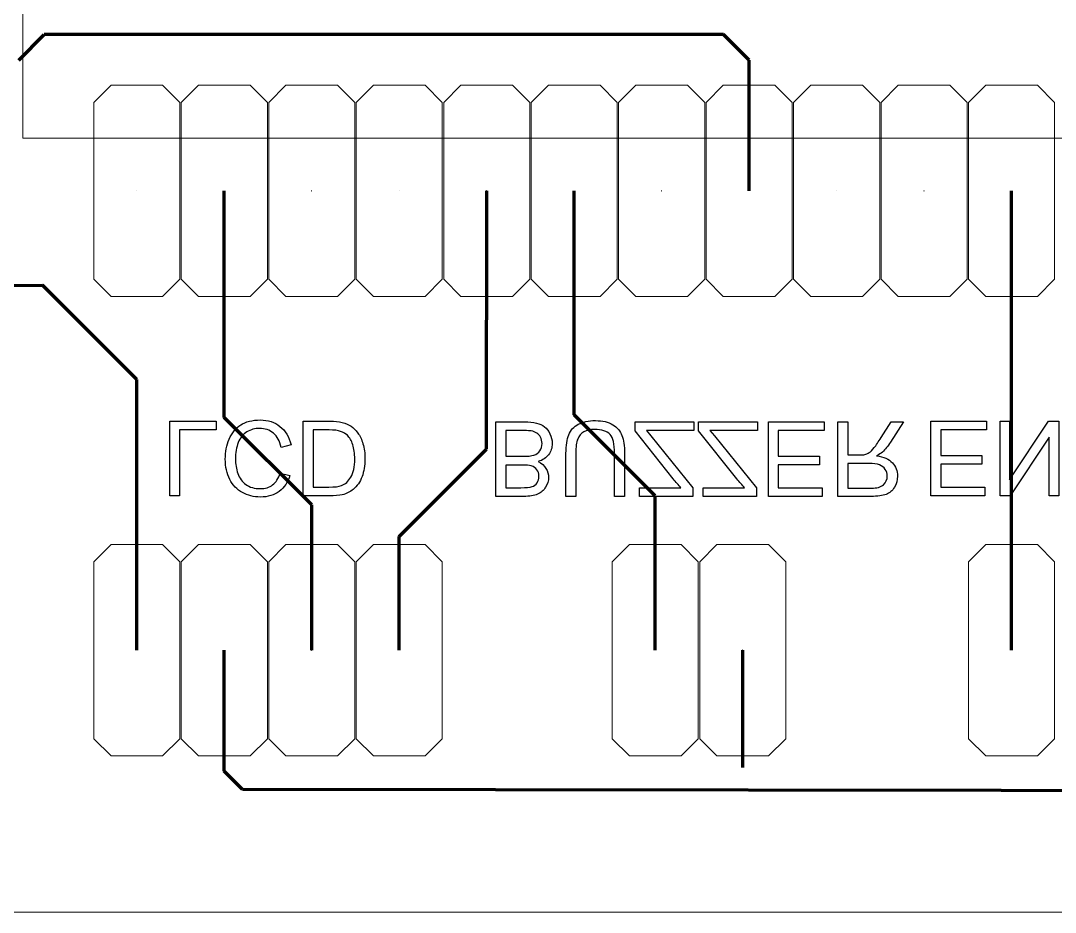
# Model space of a CAD drawing. Header units: millimetres. Extents: x -145 to 148, y -255 to 152.
# Drawn here: x -55.66 to -25.62, y -23.17 to 2.72 of the extents above; entities that cross this region are included whole.
import ezdxf

# ---------------------------------------------------------------- set-up
doc = ezdxf.new("R2010")
doc.units = ezdxf.units.MM
doc.header["$MEASUREMENT"] = 0
doc.layers.add('Layer 1', color=7, linetype='Continuous')

msp = doc.modelspace()

# ---------------------------------------------------------------- linework, layer by layer
at = {"layer": 'Layer 1', "lineweight": 18}
msp.add_open_spline([(-131.1429, 30.932), (-131.1429, 30.932), (-132.2977, 31.5987), (-132.2977, 31.5987), (-132.6922, 31.4576), (-133.1174, 31.3808), (-133.5604, 31.3808), (-135.6315, 31.3808), (-137.3104, 33.0597), (-137.3104, 35.1308), (-137.3104, 36.759), (-136.2727, 38.1447), (-134.8228, 38.663), (-134.8228, 38.663), (-134.8228, 39.655), (-134.8228, 39.655), (-134.8228, 39.655), (-136.5692, 41.4014), (-136.5692, 41.4014), (-136.5692, 41.4014), (-136.5692, 51.5222), (-136.5692, 51.5222), (-136.5692, 51.5222), (-134.8328, 53.2586), (-134.8328, 53.2586), (-134.8328, 53.2586), (-17.2469, 53.2586), (-17.2469, 53.2586), (-16.7608, 54.766), (-15.3464, 55.8566), (-13.6772, 55.8566), (-11.6061, 55.8566), (-9.9272, 54.1777), (-9.9272, 52.1066), (-9.9272, 50.5733), (-10.8475, 49.2549), (-12.1657, 48.6737), (-12.1657, 48.6737), (-12.1657, 14.8454), (-12.1657, 14.8454), (-10.8414, 14.2668), (-9.9157, 12.9452), (-9.9157, 11.4075), (-9.9157, 9.8698), (-10.8414, 8.5482), (-12.1657, 7.9696), (-12.1657, 7.9696), (-12.1657, -17.8218), (-12.1657, -17.8218), (-12.1657, -17.8218), (-17.5109, -23.167), (-17.5109, -23.167), (-17.5109, -23.167), (-122.3893, -23.167), (-122.3893, -23.167), (-122.3893, -23.167), (-125.3893, -20.167), (-125.3893, -20.167), (-125.3893, -20.167), (-125.3893, -3.1475), (-125.3893, -3.1475), (-125.3893, -3.1475), (-123.6393, -1.3975), (-123.6393, -1.3975), (-123.6393, -1.3975), (-111.5355, -1.3975), (-111.5355, -1.3975), (-111.5355, -1.3975), (-110.0085, 0.1296), (-110.0085, 0.1296), (-110.0085, 0.1296), (-109.8913, 13.476), (-109.8913, 13.476), (-109.8913, 13.476), (-111.8824, 15.4671), (-111.8824, 15.4671), (-111.8824, 15.4671), (-129.6829, 15.4671), (-129.6829, 15.4671), (-129.6829, 15.4671), (-131.1829, 16.9671), (-131.1829, 16.9671), (-131.1829, 16.9671), (-131.1829, 30.9551), (-131.1829, 30.9551)], degree=3, knots=[0, 0, 0, 0, 0.0357143, 0.0357143, 0.0357143, 0.0714286, 0.0714286, 0.0714286, 0.1071429, 0.1071429, 0.1071429, 0.1428571, 0.1428571, 0.1428571, 0.1785714, 0.1785714, 0.1785714, 0.2142857, 0.2142857, 0.2142857, 0.25, 0.25, 0.25, 0.2857143, 0.2857143, 0.2857143, 0.3214286, 0.3214286, 0.3214286, 0.3571429, 0.3571429, 0.3571429, 0.3928571, 0.3928571, 0.3928571, 0.4285714, 0.4285714, 0.4285714, 0.4642857, 0.4642857, 0.4642857, 0.5, 0.5, 0.5, 0.5357143, 0.5357143, 0.5357143, 0.5714286, 0.5714286, 0.5714286, 0.6071429, 0.6071429, 0.6071429, 0.6428571, 0.6428571, 0.6428571, 0.6785714, 0.6785714, 0.6785714, 0.7142857, 0.7142857, 0.7142857, 0.75, 0.75, 0.75, 0.7857143, 0.7857143, 0.7857143, 0.8214286, 0.8214286, 0.8214286, 0.8571429, 0.8571429, 0.8571429, 0.8928571, 0.8928571, 0.8928571, 0.9285714, 0.9285714, 0.9285714, 0.9642857, 0.9642857, 0.9642857, 1, 1, 1, 1], dxfattribs=at)
at = {"layer": 'Layer 1', "color": 4, "lineweight": 9}
msp.add_open_spline([(-55.5988, 22.4722), (-55.5988, 22.4722), (-55.5988, -0.6885), (-55.5988, -0.6885), (-55.5988, -0.6885), (-13.4129, -0.6885), (-13.4129, -0.6885), (-13.4129, -0.6885), (-13.4129, 22.4722), (-13.4129, 22.4722), (-13.4129, 22.4722), (-55.5988, 22.4722), (-55.5988, 22.4722)], degree=3, knots=[0, 0, 0, 0, 0.25, 0.25, 0.25, 0.5, 0.5, 0.5, 0.75, 0.75, 0.75, 1, 1, 1, 1], dxfattribs=at)
at = {"layer": 'Layer 1', "color": 6, "lineweight": 120}
for points in [[(-55.7158, 1.5791), (-55.7158, 1.5791), (-54.9719, 2.3231), (-54.9719, 2.3231)], [(-35.248, 2.3227), (-35.248, 2.3227), (-54.9719, 2.3231), (-54.9719, 2.3231)], [(-34.5041, 1.5786), (-34.5041, 1.5786), (-35.248, 2.3227), (-35.248, 2.3227)], [(-34.505, -2.2177), (-34.505, -2.2177), (-34.5045, 1.579), (-34.5045, 1.579)], [(-49.7476, -8.7979), (-49.7476, -8.7979), (-49.7468, -2.2177), (-49.7468, -2.2177)], [(-42.1275, -9.7171), (-42.1275, -9.7171), (-42.125, -2.2177), (-42.125, -2.2177)], [(-39.5844, -8.7246), (-39.5844, -8.7246), (-39.5868, -2.2177), (-39.5868, -2.2177)], [(-26.8868, -15.5576), (-26.8868, -15.5576), (-26.885, -2.2177), (-26.885, -2.2177)], [(-69.6053, -4.9615), (-69.6053, -4.9615), (-55.0244, -4.9571), (-55.0244, -4.9571)], [(-52.286, -7.6952), (-52.286, -7.6952), (-55.0244, -4.9571), (-55.0244, -4.9571)], [(-52.2868, -15.5576), (-52.2868, -15.5576), (-52.286, -7.6952), (-52.286, -7.6952)], [(-47.2056, -11.3386), (-47.2056, -11.3386), (-49.7476, -8.7979), (-49.7476, -8.7979)], [(-37.2318, -11.074), (-37.2318, -11.074), (-39.5844, -8.7246), (-39.5844, -8.7246)], [(-44.6655, -12.2535), (-44.6655, -12.2535), (-42.1275, -9.7171), (-42.1275, -9.7171)], [(-37.2331, -15.5576), (-37.2331, -15.5576), (-37.2318, -11.074), (-37.2318, -11.074)], [(-47.205, -15.5576), (-47.205, -15.5576), (-47.2056, -11.3386), (-47.2056, -11.3386)], [(-44.6668, -15.5576), (-44.6668, -15.5576), (-44.6655, -12.2535), (-44.6655, -12.2535)], [(-49.7465, -19.0714), (-49.7465, -19.0714), (-49.7468, -15.5576), (-49.7468, -15.5576)], [(-34.6918, -18.9596), (-34.6918, -18.9596), (-34.6931, -15.5576), (-34.6931, -15.5576)], [(-49.2136, -19.6043), (-49.2136, -19.6043), (-49.7465, -19.0714), (-49.7465, -19.0714)], [(-19.8366, -19.635), (-19.8366, -19.635), (-49.2136, -19.6043), (-49.2136, -19.6043)]]:
    msp.add_open_spline(points, degree=3, dxfattribs=at)
at = {"layer": 'Layer 1', "lineweight": 9}
for points in [[(-53.535, -4.7859), (-53.535, -4.7859), (-53.535, 0.3505), (-53.535, 0.3505), (-53.535, 0.3505), (-53.035, 0.8505), (-53.035, 0.8505), (-53.035, 0.8505), (-51.535, 0.8505), (-51.535, 0.8505), (-51.535, 0.8505), (-51.035, 0.3505), (-51.035, 0.3505), (-51.035, 0.3505), (-51.035, -4.7859), (-51.035, -4.7859), (-51.035, -4.7859), (-51.535, -5.2859), (-51.535, -5.2859), (-51.535, -5.2859), (-53.035, -5.2859), (-53.035, -5.2859), (-53.035, -5.2859), (-53.535, -4.7859), (-53.535, -4.7859)], [(-50.995, -4.7859), (-50.995, -4.7859), (-50.995, 0.3505), (-50.995, 0.3505), (-50.995, 0.3505), (-50.495, 0.8505), (-50.495, 0.8505), (-50.495, 0.8505), (-48.995, 0.8505), (-48.995, 0.8505), (-48.995, 0.8505), (-48.495, 0.3505), (-48.495, 0.3505), (-48.495, 0.3505), (-48.495, -4.7859), (-48.495, -4.7859), (-48.495, -4.7859), (-48.995, -5.2859), (-48.995, -5.2859), (-48.995, -5.2859), (-50.495, -5.2859), (-50.495, -5.2859), (-50.495, -5.2859), (-50.995, -4.7859), (-50.995, -4.7859)], [(-48.455, -4.7859), (-48.455, -4.7859), (-48.455, 0.3505), (-48.455, 0.3505), (-48.455, 0.3505), (-47.955, 0.8505), (-47.955, 0.8505), (-47.955, 0.8505), (-46.455, 0.8505), (-46.455, 0.8505), (-46.455, 0.8505), (-45.955, 0.3505), (-45.955, 0.3505), (-45.955, 0.3505), (-45.955, -4.7859), (-45.955, -4.7859), (-45.955, -4.7859), (-46.455, -5.2859), (-46.455, -5.2859), (-46.455, -5.2859), (-47.955, -5.2859), (-47.955, -5.2859), (-47.955, -5.2859), (-48.455, -4.7859), (-48.455, -4.7859)], [(-45.915, -4.7859), (-45.915, -4.7859), (-45.915, 0.3505), (-45.915, 0.3505), (-45.915, 0.3505), (-45.415, 0.8505), (-45.415, 0.8505), (-45.415, 0.8505), (-43.915, 0.8505), (-43.915, 0.8505), (-43.915, 0.8505), (-43.415, 0.3505), (-43.415, 0.3505), (-43.415, 0.3505), (-43.415, -4.7859), (-43.415, -4.7859), (-43.415, -4.7859), (-43.915, -5.2859), (-43.915, -5.2859), (-43.915, -5.2859), (-45.415, -5.2859), (-45.415, -5.2859), (-45.415, -5.2859), (-45.915, -4.7859), (-45.915, -4.7859)], [(-43.375, -4.7859), (-43.375, -4.7859), (-43.375, 0.3505), (-43.375, 0.3505), (-43.375, 0.3505), (-42.875, 0.8505), (-42.875, 0.8505), (-42.875, 0.8505), (-41.375, 0.8505), (-41.375, 0.8505), (-41.375, 0.8505), (-40.875, 0.3505), (-40.875, 0.3505), (-40.875, 0.3505), (-40.875, -4.7859), (-40.875, -4.7859), (-40.875, -4.7859), (-41.375, -5.2859), (-41.375, -5.2859), (-41.375, -5.2859), (-42.875, -5.2859), (-42.875, -5.2859), (-42.875, -5.2859), (-43.375, -4.7859), (-43.375, -4.7859)], [(-40.835, -4.7859), (-40.835, -4.7859), (-40.835, 0.3505), (-40.835, 0.3505), (-40.835, 0.3505), (-40.335, 0.8505), (-40.335, 0.8505), (-40.335, 0.8505), (-38.835, 0.8505), (-38.835, 0.8505), (-38.835, 0.8505), (-38.335, 0.3505), (-38.335, 0.3505), (-38.335, 0.3505), (-38.335, -4.7859), (-38.335, -4.7859), (-38.335, -4.7859), (-38.835, -5.2859), (-38.835, -5.2859), (-38.835, -5.2859), (-40.335, -5.2859), (-40.335, -5.2859), (-40.335, -5.2859), (-40.835, -4.7859), (-40.835, -4.7859)], [(-38.295, -4.7859), (-38.295, -4.7859), (-38.295, 0.3505), (-38.295, 0.3505), (-38.295, 0.3505), (-37.795, 0.8505), (-37.795, 0.8505), (-37.795, 0.8505), (-36.295, 0.8505), (-36.295, 0.8505), (-36.295, 0.8505), (-35.795, 0.3505), (-35.795, 0.3505), (-35.795, 0.3505), (-35.795, -4.7859), (-35.795, -4.7859), (-35.795, -4.7859), (-36.295, -5.2859), (-36.295, -5.2859), (-36.295, -5.2859), (-37.795, -5.2859), (-37.795, -5.2859), (-37.795, -5.2859), (-38.295, -4.7859), (-38.295, -4.7859)], [(-35.755, -4.7859), (-35.755, -4.7859), (-35.755, 0.3505), (-35.755, 0.3505), (-35.755, 0.3505), (-35.255, 0.8505), (-35.255, 0.8505), (-35.255, 0.8505), (-33.755, 0.8505), (-33.755, 0.8505), (-33.755, 0.8505), (-33.255, 0.3505), (-33.255, 0.3505), (-33.255, 0.3505), (-33.255, -4.7859), (-33.255, -4.7859), (-33.255, -4.7859), (-33.755, -5.2859), (-33.755, -5.2859), (-33.755, -5.2859), (-35.255, -5.2859), (-35.255, -5.2859), (-35.255, -5.2859), (-35.755, -4.7859), (-35.755, -4.7859)], [(-33.215, -4.7859), (-33.215, -4.7859), (-33.215, 0.3505), (-33.215, 0.3505), (-33.215, 0.3505), (-32.715, 0.8505), (-32.715, 0.8505), (-32.715, 0.8505), (-31.215, 0.8505), (-31.215, 0.8505), (-31.215, 0.8505), (-30.715, 0.3505), (-30.715, 0.3505), (-30.715, 0.3505), (-30.715, -4.7859), (-30.715, -4.7859), (-30.715, -4.7859), (-31.215, -5.2859), (-31.215, -5.2859), (-31.215, -5.2859), (-32.715, -5.2859), (-32.715, -5.2859), (-32.715, -5.2859), (-33.215, -4.7859), (-33.215, -4.7859)], [(-30.675, -4.7859), (-30.675, -4.7859), (-30.675, 0.3505), (-30.675, 0.3505), (-30.675, 0.3505), (-30.175, 0.8505), (-30.175, 0.8505), (-30.175, 0.8505), (-28.675, 0.8505), (-28.675, 0.8505), (-28.675, 0.8505), (-28.175, 0.3505), (-28.175, 0.3505), (-28.175, 0.3505), (-28.175, -4.7859), (-28.175, -4.7859), (-28.175, -4.7859), (-28.675, -5.2859), (-28.675, -5.2859), (-28.675, -5.2859), (-30.175, -5.2859), (-30.175, -5.2859), (-30.175, -5.2859), (-30.675, -4.7859), (-30.675, -4.7859)], [(-28.135, -4.7859), (-28.135, -4.7859), (-28.135, 0.3505), (-28.135, 0.3505), (-28.135, 0.3505), (-27.635, 0.8505), (-27.635, 0.8505), (-27.635, 0.8505), (-26.135, 0.8505), (-26.135, 0.8505), (-26.135, 0.8505), (-25.635, 0.3505), (-25.635, 0.3505), (-25.635, 0.3505), (-25.635, -4.7859), (-25.635, -4.7859), (-25.635, -4.7859), (-26.135, -5.2859), (-26.135, -5.2859), (-26.135, -5.2859), (-27.635, -5.2859), (-27.635, -5.2859), (-27.635, -5.2859), (-28.135, -4.7859), (-28.135, -4.7859)], [(-53.535, -18.1258), (-53.535, -18.1258), (-53.535, -12.9894), (-53.535, -12.9894), (-53.535, -12.9894), (-53.035, -12.4894), (-53.035, -12.4894), (-53.035, -12.4894), (-51.535, -12.4894), (-51.535, -12.4894), (-51.535, -12.4894), (-51.035, -12.9894), (-51.035, -12.9894), (-51.035, -12.9894), (-51.035, -18.1258), (-51.035, -18.1258), (-51.035, -18.1258), (-51.535, -18.6258), (-51.535, -18.6258), (-51.535, -18.6258), (-53.035, -18.6258), (-53.035, -18.6258), (-53.035, -18.6258), (-53.535, -18.1258), (-53.535, -18.1258)], [(-50.995, -18.1258), (-50.995, -18.1258), (-50.995, -12.9894), (-50.995, -12.9894), (-50.995, -12.9894), (-50.495, -12.4894), (-50.495, -12.4894), (-50.495, -12.4894), (-48.995, -12.4894), (-48.995, -12.4894), (-48.995, -12.4894), (-48.495, -12.9894), (-48.495, -12.9894), (-48.495, -12.9894), (-48.495, -18.1258), (-48.495, -18.1258), (-48.495, -18.1258), (-48.995, -18.6258), (-48.995, -18.6258), (-48.995, -18.6258), (-50.495, -18.6258), (-50.495, -18.6258), (-50.495, -18.6258), (-50.995, -18.1258), (-50.995, -18.1258)], [(-48.455, -18.1258), (-48.455, -18.1258), (-48.455, -12.9894), (-48.455, -12.9894), (-48.455, -12.9894), (-47.955, -12.4894), (-47.955, -12.4894), (-47.955, -12.4894), (-46.455, -12.4894), (-46.455, -12.4894), (-46.455, -12.4894), (-45.955, -12.9894), (-45.955, -12.9894), (-45.955, -12.9894), (-45.955, -18.1258), (-45.955, -18.1258), (-45.955, -18.1258), (-46.455, -18.6258), (-46.455, -18.6258), (-46.455, -18.6258), (-47.955, -18.6258), (-47.955, -18.6258), (-47.955, -18.6258), (-48.455, -18.1258), (-48.455, -18.1258)], [(-45.915, -18.1258), (-45.915, -18.1258), (-45.915, -12.9894), (-45.915, -12.9894), (-45.915, -12.9894), (-45.415, -12.4894), (-45.415, -12.4894), (-45.415, -12.4894), (-43.915, -12.4894), (-43.915, -12.4894), (-43.915, -12.4894), (-43.415, -12.9894), (-43.415, -12.9894), (-43.415, -12.9894), (-43.415, -18.1258), (-43.415, -18.1258), (-43.415, -18.1258), (-43.915, -18.6258), (-43.915, -18.6258), (-43.915, -18.6258), (-45.415, -18.6258), (-45.415, -18.6258), (-45.415, -18.6258), (-45.915, -18.1258), (-45.915, -18.1258)], [(-38.4813, -18.1258), (-38.4813, -18.1258), (-38.4813, -12.9894), (-38.4813, -12.9894), (-38.4813, -12.9894), (-37.9813, -12.4894), (-37.9813, -12.4894), (-37.9813, -12.4894), (-36.4813, -12.4894), (-36.4813, -12.4894), (-36.4813, -12.4894), (-35.9813, -12.9894), (-35.9813, -12.9894), (-35.9813, -12.9894), (-35.9813, -18.1258), (-35.9813, -18.1258), (-35.9813, -18.1258), (-36.4813, -18.6258), (-36.4813, -18.6258), (-36.4813, -18.6258), (-37.9813, -18.6258), (-37.9813, -18.6258), (-37.9813, -18.6258), (-38.4813, -18.1258), (-38.4813, -18.1258)], [(-35.9413, -18.1258), (-35.9413, -18.1258), (-35.9413, -12.9894), (-35.9413, -12.9894), (-35.9413, -12.9894), (-35.4413, -12.4894), (-35.4413, -12.4894), (-35.4413, -12.4894), (-33.9413, -12.4894), (-33.9413, -12.4894), (-33.9413, -12.4894), (-33.4413, -12.9894), (-33.4413, -12.9894), (-33.4413, -12.9894), (-33.4413, -18.1258), (-33.4413, -18.1258), (-33.4413, -18.1258), (-33.9413, -18.6258), (-33.9413, -18.6258), (-33.9413, -18.6258), (-35.4413, -18.6258), (-35.4413, -18.6258), (-35.4413, -18.6258), (-35.9413, -18.1258), (-35.9413, -18.1258)], [(-28.135, -18.1258), (-28.135, -18.1258), (-28.135, -12.9894), (-28.135, -12.9894), (-28.135, -12.9894), (-27.635, -12.4894), (-27.635, -12.4894), (-27.635, -12.4894), (-26.135, -12.4894), (-26.135, -12.4894), (-26.135, -12.4894), (-25.635, -12.9894), (-25.635, -12.9894), (-25.635, -12.9894), (-25.635, -18.1258), (-25.635, -18.1258), (-25.635, -18.1258), (-26.135, -18.6258), (-26.135, -18.6258), (-26.135, -18.6258), (-27.635, -18.6258), (-27.635, -18.6258), (-27.635, -18.6258), (-28.135, -18.1258), (-28.135, -18.1258)]]:
    msp.add_open_spline(points, degree=3, knots=[0, 0, 0, 0, 0.125, 0.125, 0.125, 0.25, 0.25, 0.25, 0.375, 0.375, 0.375, 0.5, 0.5, 0.5, 0.625, 0.625, 0.625, 0.75, 0.75, 0.75, 0.875, 0.875, 0.875, 1, 1, 1, 1], dxfattribs=at)
at = {"layer": 'Layer 1', "color": 5}
for points in [[(-52.285, -2.2194), (-52.285, -2.2194), (-52.2885, -2.2194), (-52.2885, -2.2194), (-52.2885, -2.2194), (-52.2885, -2.2159), (-52.2885, -2.2159), (-52.2885, -2.2159), (-52.285, -2.2159), (-52.285, -2.2159), (-52.285, -2.2159), (-52.285, -2.2194), (-52.285, -2.2194)], [(-49.745, -2.2194), (-49.745, -2.2194), (-49.7485, -2.2194), (-49.7485, -2.2194), (-49.7485, -2.2194), (-49.7485, -2.2159), (-49.7485, -2.2159), (-49.7485, -2.2159), (-49.745, -2.2159), (-49.745, -2.2159), (-49.745, -2.2159), (-49.745, -2.2194), (-49.745, -2.2194)], [(-47.205, -2.2194), (-47.205, -2.2194), (-47.2085, -2.2194), (-47.2085, -2.2194), (-47.2085, -2.2194), (-47.2085, -2.2159), (-47.2085, -2.2159), (-47.2085, -2.2159), (-47.205, -2.2159), (-47.205, -2.2159), (-47.205, -2.2159), (-47.205, -2.2194), (-47.205, -2.2194)], [(-44.665, -2.2194), (-44.665, -2.2194), (-44.6685, -2.2194), (-44.6685, -2.2194), (-44.6685, -2.2194), (-44.6685, -2.2159), (-44.6685, -2.2159), (-44.6685, -2.2159), (-44.665, -2.2159), (-44.665, -2.2159), (-44.665, -2.2159), (-44.665, -2.2194), (-44.665, -2.2194)], [(-42.125, -2.2194), (-42.125, -2.2194), (-42.1285, -2.2194), (-42.1285, -2.2194), (-42.1285, -2.2194), (-42.1285, -2.2159), (-42.1285, -2.2159), (-42.1285, -2.2159), (-42.125, -2.2159), (-42.125, -2.2159), (-42.125, -2.2159), (-42.125, -2.2194), (-42.125, -2.2194)], [(-39.585, -2.2194), (-39.585, -2.2194), (-39.5885, -2.2194), (-39.5885, -2.2194), (-39.5885, -2.2194), (-39.5885, -2.2159), (-39.5885, -2.2159), (-39.5885, -2.2159), (-39.585, -2.2159), (-39.585, -2.2159), (-39.585, -2.2159), (-39.585, -2.2194), (-39.585, -2.2194)], [(-37.045, -2.2194), (-37.045, -2.2194), (-37.0485, -2.2194), (-37.0485, -2.2194), (-37.0485, -2.2194), (-37.0485, -2.2159), (-37.0485, -2.2159), (-37.0485, -2.2159), (-37.045, -2.2159), (-37.045, -2.2159), (-37.045, -2.2159), (-37.045, -2.2194), (-37.045, -2.2194)], [(-34.505, -2.2194), (-34.505, -2.2194), (-34.5085, -2.2194), (-34.5085, -2.2194), (-34.5085, -2.2194), (-34.5085, -2.2159), (-34.5085, -2.2159), (-34.5085, -2.2159), (-34.505, -2.2159), (-34.505, -2.2159), (-34.505, -2.2159), (-34.505, -2.2194), (-34.505, -2.2194)], [(-31.965, -2.2194), (-31.965, -2.2194), (-31.9685, -2.2194), (-31.9685, -2.2194), (-31.9685, -2.2194), (-31.9685, -2.2159), (-31.9685, -2.2159), (-31.9685, -2.2159), (-31.965, -2.2159), (-31.965, -2.2159), (-31.965, -2.2159), (-31.965, -2.2194), (-31.965, -2.2194)], [(-29.425, -2.2194), (-29.425, -2.2194), (-29.4285, -2.2194), (-29.4285, -2.2194), (-29.4285, -2.2194), (-29.4285, -2.2159), (-29.4285, -2.2159), (-29.4285, -2.2159), (-29.425, -2.2159), (-29.425, -2.2159), (-29.425, -2.2159), (-29.425, -2.2194), (-29.425, -2.2194)], [(-26.885, -2.2194), (-26.885, -2.2194), (-26.8885, -2.2194), (-26.8885, -2.2194), (-26.8885, -2.2194), (-26.8885, -2.2159), (-26.8885, -2.2159), (-26.8885, -2.2159), (-26.885, -2.2159), (-26.885, -2.2159), (-26.885, -2.2159), (-26.885, -2.2194), (-26.885, -2.2194)], [(-52.285, -15.5593), (-52.285, -15.5593), (-52.2885, -15.5593), (-52.2885, -15.5593), (-52.2885, -15.5593), (-52.2885, -15.5558), (-52.2885, -15.5558), (-52.2885, -15.5558), (-52.285, -15.5558), (-52.285, -15.5558), (-52.285, -15.5558), (-52.285, -15.5593), (-52.285, -15.5593)], [(-49.745, -15.5593), (-49.745, -15.5593), (-49.7485, -15.5593), (-49.7485, -15.5593), (-49.7485, -15.5593), (-49.7485, -15.5558), (-49.7485, -15.5558), (-49.7485, -15.5558), (-49.745, -15.5558), (-49.745, -15.5558), (-49.745, -15.5558), (-49.745, -15.5593), (-49.745, -15.5593)], [(-47.205, -15.5593), (-47.205, -15.5593), (-47.2085, -15.5593), (-47.2085, -15.5593), (-47.2085, -15.5593), (-47.2085, -15.5558), (-47.2085, -15.5558), (-47.2085, -15.5558), (-47.205, -15.5558), (-47.205, -15.5558), (-47.205, -15.5558), (-47.205, -15.5593), (-47.205, -15.5593)], [(-44.665, -15.5593), (-44.665, -15.5593), (-44.6685, -15.5593), (-44.6685, -15.5593), (-44.6685, -15.5593), (-44.6685, -15.5558), (-44.6685, -15.5558), (-44.6685, -15.5558), (-44.665, -15.5558), (-44.665, -15.5558), (-44.665, -15.5558), (-44.665, -15.5593), (-44.665, -15.5593)], [(-37.2313, -15.5593), (-37.2313, -15.5593), (-37.2348, -15.5593), (-37.2348, -15.5593), (-37.2348, -15.5593), (-37.2348, -15.5558), (-37.2348, -15.5558), (-37.2348, -15.5558), (-37.2313, -15.5558), (-37.2313, -15.5558), (-37.2313, -15.5558), (-37.2313, -15.5593), (-37.2313, -15.5593)], [(-34.6913, -15.5593), (-34.6913, -15.5593), (-34.6948, -15.5593), (-34.6948, -15.5593), (-34.6948, -15.5593), (-34.6948, -15.5558), (-34.6948, -15.5558), (-34.6948, -15.5558), (-34.6913, -15.5558), (-34.6913, -15.5558), (-34.6913, -15.5558), (-34.6913, -15.5593), (-34.6913, -15.5593)], [(-26.885, -15.5593), (-26.885, -15.5593), (-26.8885, -15.5593), (-26.8885, -15.5593), (-26.8885, -15.5593), (-26.8885, -15.5558), (-26.8885, -15.5558), (-26.8885, -15.5558), (-26.885, -15.5558), (-26.885, -15.5558), (-26.885, -15.5558), (-26.885, -15.5593), (-26.885, -15.5593)]]:
    msp.add_open_spline(points, degree=3, knots=[0, 0, 0, 0, 0.25, 0.25, 0.25, 0.5, 0.5, 0.5, 0.75, 0.75, 0.75, 1, 1, 1, 1], dxfattribs=at)
at = {"layer": 'Layer 1', "color": 5, "lineweight": 9}
for points in [[(-52.285, -2.2194), (-52.285, -2.2194), (-52.2885, -2.2194), (-52.2885, -2.2194), (-52.2885, -2.2194), (-52.2885, -2.2159), (-52.2885, -2.2159), (-52.2885, -2.2159), (-52.285, -2.2159), (-52.285, -2.2159), (-52.285, -2.2159), (-52.285, -2.2194), (-52.285, -2.2194)], [(-49.745, -2.2194), (-49.745, -2.2194), (-49.7485, -2.2194), (-49.7485, -2.2194), (-49.7485, -2.2194), (-49.7485, -2.2159), (-49.7485, -2.2159), (-49.7485, -2.2159), (-49.745, -2.2159), (-49.745, -2.2159), (-49.745, -2.2159), (-49.745, -2.2194), (-49.745, -2.2194)], [(-47.205, -2.2194), (-47.205, -2.2194), (-47.2085, -2.2194), (-47.2085, -2.2194), (-47.2085, -2.2194), (-47.2085, -2.2159), (-47.2085, -2.2159), (-47.2085, -2.2159), (-47.205, -2.2159), (-47.205, -2.2159), (-47.205, -2.2159), (-47.205, -2.2194), (-47.205, -2.2194)], [(-44.665, -2.2194), (-44.665, -2.2194), (-44.6685, -2.2194), (-44.6685, -2.2194), (-44.6685, -2.2194), (-44.6685, -2.2159), (-44.6685, -2.2159), (-44.6685, -2.2159), (-44.665, -2.2159), (-44.665, -2.2159), (-44.665, -2.2159), (-44.665, -2.2194), (-44.665, -2.2194)], [(-42.125, -2.2194), (-42.125, -2.2194), (-42.1285, -2.2194), (-42.1285, -2.2194), (-42.1285, -2.2194), (-42.1285, -2.2159), (-42.1285, -2.2159), (-42.1285, -2.2159), (-42.125, -2.2159), (-42.125, -2.2159), (-42.125, -2.2159), (-42.125, -2.2194), (-42.125, -2.2194)], [(-39.585, -2.2194), (-39.585, -2.2194), (-39.5885, -2.2194), (-39.5885, -2.2194), (-39.5885, -2.2194), (-39.5885, -2.2159), (-39.5885, -2.2159), (-39.5885, -2.2159), (-39.585, -2.2159), (-39.585, -2.2159), (-39.585, -2.2159), (-39.585, -2.2194), (-39.585, -2.2194)], [(-37.045, -2.2194), (-37.045, -2.2194), (-37.0485, -2.2194), (-37.0485, -2.2194), (-37.0485, -2.2194), (-37.0485, -2.2159), (-37.0485, -2.2159), (-37.0485, -2.2159), (-37.045, -2.2159), (-37.045, -2.2159), (-37.045, -2.2159), (-37.045, -2.2194), (-37.045, -2.2194)], [(-34.505, -2.2194), (-34.505, -2.2194), (-34.5085, -2.2194), (-34.5085, -2.2194), (-34.5085, -2.2194), (-34.5085, -2.2159), (-34.5085, -2.2159), (-34.5085, -2.2159), (-34.505, -2.2159), (-34.505, -2.2159), (-34.505, -2.2159), (-34.505, -2.2194), (-34.505, -2.2194)], [(-31.965, -2.2194), (-31.965, -2.2194), (-31.9685, -2.2194), (-31.9685, -2.2194), (-31.9685, -2.2194), (-31.9685, -2.2159), (-31.9685, -2.2159), (-31.9685, -2.2159), (-31.965, -2.2159), (-31.965, -2.2159), (-31.965, -2.2159), (-31.965, -2.2194), (-31.965, -2.2194)], [(-29.425, -2.2194), (-29.425, -2.2194), (-29.4285, -2.2194), (-29.4285, -2.2194), (-29.4285, -2.2194), (-29.4285, -2.2159), (-29.4285, -2.2159), (-29.4285, -2.2159), (-29.425, -2.2159), (-29.425, -2.2159), (-29.425, -2.2159), (-29.425, -2.2194), (-29.425, -2.2194)], [(-26.885, -2.2194), (-26.885, -2.2194), (-26.8885, -2.2194), (-26.8885, -2.2194), (-26.8885, -2.2194), (-26.8885, -2.2159), (-26.8885, -2.2159), (-26.8885, -2.2159), (-26.885, -2.2159), (-26.885, -2.2159), (-26.885, -2.2159), (-26.885, -2.2194), (-26.885, -2.2194)], [(-52.285, -15.5593), (-52.285, -15.5593), (-52.2885, -15.5593), (-52.2885, -15.5593), (-52.2885, -15.5593), (-52.2885, -15.5558), (-52.2885, -15.5558), (-52.2885, -15.5558), (-52.285, -15.5558), (-52.285, -15.5558), (-52.285, -15.5558), (-52.285, -15.5593), (-52.285, -15.5593)], [(-49.745, -15.5593), (-49.745, -15.5593), (-49.7485, -15.5593), (-49.7485, -15.5593), (-49.7485, -15.5593), (-49.7485, -15.5558), (-49.7485, -15.5558), (-49.7485, -15.5558), (-49.745, -15.5558), (-49.745, -15.5558), (-49.745, -15.5558), (-49.745, -15.5593), (-49.745, -15.5593)], [(-47.205, -15.5593), (-47.205, -15.5593), (-47.2085, -15.5593), (-47.2085, -15.5593), (-47.2085, -15.5593), (-47.2085, -15.5558), (-47.2085, -15.5558), (-47.2085, -15.5558), (-47.205, -15.5558), (-47.205, -15.5558), (-47.205, -15.5558), (-47.205, -15.5593), (-47.205, -15.5593)], [(-44.665, -15.5593), (-44.665, -15.5593), (-44.6685, -15.5593), (-44.6685, -15.5593), (-44.6685, -15.5593), (-44.6685, -15.5558), (-44.6685, -15.5558), (-44.6685, -15.5558), (-44.665, -15.5558), (-44.665, -15.5558), (-44.665, -15.5558), (-44.665, -15.5593), (-44.665, -15.5593)], [(-37.2313, -15.5593), (-37.2313, -15.5593), (-37.2348, -15.5593), (-37.2348, -15.5593), (-37.2348, -15.5593), (-37.2348, -15.5558), (-37.2348, -15.5558), (-37.2348, -15.5558), (-37.2313, -15.5558), (-37.2313, -15.5558), (-37.2313, -15.5558), (-37.2313, -15.5593), (-37.2313, -15.5593)], [(-34.6913, -15.5593), (-34.6913, -15.5593), (-34.6948, -15.5593), (-34.6948, -15.5593), (-34.6948, -15.5593), (-34.6948, -15.5558), (-34.6948, -15.5558), (-34.6948, -15.5558), (-34.6913, -15.5558), (-34.6913, -15.5558), (-34.6913, -15.5558), (-34.6913, -15.5593), (-34.6913, -15.5593)], [(-26.885, -15.5593), (-26.885, -15.5593), (-26.8885, -15.5593), (-26.8885, -15.5593), (-26.8885, -15.5593), (-26.8885, -15.5558), (-26.8885, -15.5558), (-26.8885, -15.5558), (-26.885, -15.5558), (-26.885, -15.5558), (-26.885, -15.5558), (-26.885, -15.5593), (-26.885, -15.5593)]]:
    msp.add_open_spline(points, degree=3, knots=[0, 0, 0, 0, 0.25, 0.25, 0.25, 0.5, 0.5, 0.5, 0.75, 0.75, 0.75, 1, 1, 1, 1], dxfattribs=at)
at = {"layer": 'Layer 1', "color": 4}
for points, knots in [([(-51.3293, -8.9067), (-51.3293, -8.9067), (-51.3293, -11.0722), (-51.3293, -11.0722), (-51.3293, -11.0722), (-51.042, -11.0722), (-51.042, -11.0722), (-51.042, -11.0722), (-51.042, -9.1607), (-51.042, -9.1607), (-51.042, -9.1607), (-49.9774, -9.1607), (-49.9774, -9.1607), (-49.9774, -9.1607), (-49.9774, -8.9067), (-49.9774, -8.9067), (-49.9774, -8.9067), (-51.3293, -8.9067), (-51.3293, -8.9067)], [0, 0, 0, 0, 0.1666667, 0.1666667, 0.1666667, 0.3333333, 0.3333333, 0.3333333, 0.5, 0.5, 0.5, 0.6666667, 0.6666667, 0.6666667, 0.8333333, 0.8333333, 0.8333333, 1, 1, 1, 1]), ([(-48.0927, -9.6663), (-48.0927, -9.6663), (-47.8054, -9.5937), (-47.8054, -9.5937), (-47.8653, -9.3583), (-47.9732, -9.1794), (-48.129, -9.0559), (-48.2847, -8.9324), (-48.4753, -8.8704), (-48.7006, -8.8704), (-48.9335, -8.8704), (-49.123, -8.9178), (-49.2692, -9.0131), (-49.4153, -9.1078), (-49.5262, -9.2454), (-49.6024, -9.4254), (-49.6785, -9.6058), (-49.7168, -9.7989), (-49.7168, -10.0056), (-49.7168, -10.2309), (-49.6739, -10.4275), (-49.5877, -10.5953), (-49.5015, -10.7632), (-49.3791, -10.8907), (-49.2203, -10.9779), (-49.0615, -11.0651), (-48.8866, -11.1085), (-48.696, -11.1085), (-48.4793, -11.1085), (-48.2973, -11.0535), (-48.1501, -10.9431), (-48.0024, -10.8327), (-47.8996, -10.678), (-47.8417, -10.4784), (-47.8417, -10.4784), (-48.1229, -10.4118), (-48.1229, -10.4118), (-48.1728, -10.5691), (-48.2459, -10.684), (-48.3412, -10.7556), (-48.4365, -10.8277), (-48.5564, -10.8635), (-48.7011, -10.8635), (-48.8669, -10.8635), (-49.006, -10.8237), (-49.1174, -10.744), (-49.2288, -10.6644), (-49.3075, -10.557), (-49.3523, -10.4229), (-49.3977, -10.2883), (-49.4204, -10.1497), (-49.4204, -10.0071), (-49.4204, -9.8231), (-49.3937, -9.6623), (-49.3402, -9.5252), (-49.2868, -9.3876), (-49.2036, -9.2853), (-49.0907, -9.2172), (-48.9778, -9.1492), (-48.8558, -9.1154), (-48.7243, -9.1154), (-48.564, -9.1154), (-48.4289, -9.1618), (-48.318, -9.254), (-48.2071, -9.3468), (-48.132, -9.4839), (-48.0927, -9.6663)], [0, 0, 0, 0, 0.0454545, 0.0454545, 0.0454545, 0.0909091, 0.0909091, 0.0909091, 0.1363636, 0.1363636, 0.1363636, 0.1818182, 0.1818182, 0.1818182, 0.2272727, 0.2272727, 0.2272727, 0.2727273, 0.2727273, 0.2727273, 0.3181818, 0.3181818, 0.3181818, 0.3636364, 0.3636364, 0.3636364, 0.4090909, 0.4090909, 0.4090909, 0.4545455, 0.4545455, 0.4545455, 0.5, 0.5, 0.5, 0.5454545, 0.5454545, 0.5454545, 0.5909091, 0.5909091, 0.5909091, 0.6363636, 0.6363636, 0.6363636, 0.6818182, 0.6818182, 0.6818182, 0.7272727, 0.7272727, 0.7272727, 0.7727273, 0.7727273, 0.7727273, 0.8181818, 0.8181818, 0.8181818, 0.8636364, 0.8636364, 0.8636364, 0.9090909, 0.9090909, 0.9090909, 0.9545455, 0.9545455, 0.9545455, 1, 1, 1, 1]), ([(-47.451, -8.9067), (-47.451, -8.9067), (-47.451, -11.0722), (-47.451, -11.0722), (-47.451, -11.0722), (-46.705, -11.0722), (-46.705, -11.0722), (-46.5366, -11.0722), (-46.4081, -11.0621), (-46.3194, -11.0414), (-46.1954, -11.0127), (-46.0895, -10.9608), (-46.0018, -10.8862), (-45.8874, -10.7894), (-45.8022, -10.6664), (-45.7458, -10.5162), (-45.6888, -10.366), (-45.6606, -10.1941), (-45.6606, -10.001), (-45.6606, -9.8367), (-45.6797, -9.691), (-45.718, -9.564), (-45.7563, -9.437), (-45.8057, -9.3316), (-45.8657, -9.2485), (-45.9262, -9.1653), (-45.9917, -9.0998), (-46.0633, -9.0524), (-46.1344, -9.0045), (-46.2206, -8.9682), (-46.3214, -8.9435), (-46.4227, -8.9188), (-46.5387, -8.9067), (-46.6697, -8.9067), (-46.6697, -8.9067), (-47.451, -8.9067), (-47.451, -8.9067)], [0, 0, 0, 0, 0.0833333, 0.0833333, 0.0833333, 0.1666667, 0.1666667, 0.1666667, 0.25, 0.25, 0.25, 0.3333333, 0.3333333, 0.3333333, 0.4166667, 0.4166667, 0.4166667, 0.5, 0.5, 0.5, 0.5833333, 0.5833333, 0.5833333, 0.6666667, 0.6666667, 0.6666667, 0.75, 0.75, 0.75, 0.8333333, 0.8333333, 0.8333333, 0.9166667, 0.9166667, 0.9166667, 1, 1, 1, 1]), ([(-41.8595, -8.9248), (-41.8595, -8.9248), (-41.8595, -11.0903), (-41.8595, -11.0903), (-41.8595, -11.0903), (-41.047, -11.0903), (-41.047, -11.0903), (-40.8816, -11.0903), (-40.7491, -11.0686), (-40.6488, -11.0247), (-40.5489, -10.9809), (-40.4708, -10.9133), (-40.4144, -10.8221), (-40.3574, -10.7314), (-40.3292, -10.6361), (-40.3292, -10.5363), (-40.3292, -10.4441), (-40.3544, -10.3569), (-40.4043, -10.2752), (-40.4542, -10.1935), (-40.5298, -10.1275), (-40.6311, -10.0771), (-40.5001, -10.0388), (-40.3992, -9.9733), (-40.3292, -9.8805), (-40.2586, -9.7883), (-40.2233, -9.6789), (-40.2233, -9.5529), (-40.2233, -9.451), (-40.245, -9.3568), (-40.2878, -9.2696), (-40.3307, -9.1824), (-40.3836, -9.1153), (-40.4466, -9.068), (-40.5096, -9.0211), (-40.5888, -8.9853), (-40.6835, -8.9611), (-40.7788, -8.9369), (-40.8952, -8.9248), (-41.0334, -8.9248), (-41.0334, -8.9248), (-41.8595, -8.9248), (-41.8595, -8.9248)], [0, 0, 0, 0, 0.0714286, 0.0714286, 0.0714286, 0.1428571, 0.1428571, 0.1428571, 0.2142857, 0.2142857, 0.2142857, 0.2857143, 0.2857143, 0.2857143, 0.3571429, 0.3571429, 0.3571429, 0.4285714, 0.4285714, 0.4285714, 0.5, 0.5, 0.5, 0.5714286, 0.5714286, 0.5714286, 0.6428571, 0.6428571, 0.6428571, 0.7142857, 0.7142857, 0.7142857, 0.7857143, 0.7857143, 0.7857143, 0.8571429, 0.8571429, 0.8571429, 0.9285714, 0.9285714, 0.9285714, 1, 1, 1, 1]), ([(-38.4117, -11.0903), (-38.4117, -11.0903), (-38.1244, -11.0903), (-38.1244, -11.0903), (-38.1244, -11.0903), (-38.1244, -9.8397), (-38.1244, -9.8397), (-38.1244, -9.6219), (-38.1491, -9.449), (-38.198, -9.321), (-38.2474, -9.1935), (-38.3361, -9.0891), (-38.4641, -9.009), (-38.5926, -8.9288), (-38.7605, -8.8885), (-38.9692, -8.8885), (-39.1713, -8.8885), (-39.3371, -8.9233), (-39.4657, -8.9934), (-39.5947, -9.0634), (-39.6865, -9.1642), (-39.7414, -9.2968), (-39.7963, -9.4294), (-39.8241, -9.6103), (-39.8241, -9.8397), (-39.8241, -9.8397), (-39.8241, -11.0903), (-39.8241, -11.0903), (-39.8241, -11.0903), (-39.5368, -11.0903), (-39.5368, -11.0903), (-39.5368, -11.0903), (-39.5368, -9.8402), (-39.5368, -9.8402), (-39.5368, -9.6522), (-39.5191, -9.513), (-39.4843, -9.4243), (-39.4496, -9.3351), (-39.3901, -9.2661), (-39.3049, -9.2182), (-39.2202, -9.1698), (-39.1164, -9.1456), (-38.9939, -9.1456), (-38.7842, -9.1456), (-38.6345, -9.1935), (-38.5453, -9.2887), (-38.456, -9.3845), (-38.4117, -9.568), (-38.4117, -9.8402), (-38.4117, -9.8402), (-38.4117, -11.0903), (-38.4117, -11.0903)], [0, 0, 0, 0, 0.0588235, 0.0588235, 0.0588235, 0.1176471, 0.1176471, 0.1176471, 0.1764706, 0.1764706, 0.1764706, 0.2352941, 0.2352941, 0.2352941, 0.2941176, 0.2941176, 0.2941176, 0.3529412, 0.3529412, 0.3529412, 0.4117647, 0.4117647, 0.4117647, 0.4705882, 0.4705882, 0.4705882, 0.5294118, 0.5294118, 0.5294118, 0.5882353, 0.5882353, 0.5882353, 0.6470588, 0.6470588, 0.6470588, 0.7058824, 0.7058824, 0.7058824, 0.7647059, 0.7647059, 0.7647059, 0.8235294, 0.8235294, 0.8235294, 0.8823529, 0.8823529, 0.8823529, 0.9411765, 0.9411765, 0.9411765, 1, 1, 1, 1]), ([(-37.8184, -8.9248), (-37.8184, -8.9248), (-37.8184, -9.1894), (-37.8184, -9.1894), (-37.8184, -9.1894), (-36.7095, -10.5776), (-36.7095, -10.5776), (-36.6298, -10.6754), (-36.5552, -10.7616), (-36.4841, -10.8362), (-36.4841, -10.8362), (-37.6914, -10.8362), (-37.6914, -10.8362), (-37.6914, -10.8362), (-37.6914, -11.0903), (-37.6914, -11.0903), (-37.6914, -11.0903), (-36.1429, -11.0903), (-36.1429, -11.0903), (-36.1429, -11.0903), (-36.1429, -10.8362), (-36.1429, -10.8362), (-36.1429, -10.8362), (-37.3592, -9.3341), (-37.3592, -9.3341), (-37.3592, -9.3341), (-37.4893, -9.1788), (-37.4893, -9.1788), (-37.4893, -9.1788), (-36.1066, -9.1788), (-36.1066, -9.1788), (-36.1066, -9.1788), (-36.1066, -8.9248), (-36.1066, -8.9248), (-36.1066, -8.9248), (-37.8184, -8.9248), (-37.8184, -8.9248)], [0, 0, 0, 0, 0.0833333, 0.0833333, 0.0833333, 0.1666667, 0.1666667, 0.1666667, 0.25, 0.25, 0.25, 0.3333333, 0.3333333, 0.3333333, 0.4166667, 0.4166667, 0.4166667, 0.5, 0.5, 0.5, 0.5833333, 0.5833333, 0.5833333, 0.6666667, 0.6666667, 0.6666667, 0.75, 0.75, 0.75, 0.8333333, 0.8333333, 0.8333333, 0.9166667, 0.9166667, 0.9166667, 1, 1, 1, 1]), ([(-35.971, -8.9248), (-35.971, -8.9248), (-35.971, -9.1894), (-35.971, -9.1894), (-35.971, -9.1894), (-34.8621, -10.5776), (-34.8621, -10.5776), (-34.7824, -10.6754), (-34.7078, -10.7616), (-34.6367, -10.8362), (-34.6367, -10.8362), (-35.844, -10.8362), (-35.844, -10.8362), (-35.844, -10.8362), (-35.844, -11.0903), (-35.844, -11.0903), (-35.844, -11.0903), (-34.2955, -11.0903), (-34.2955, -11.0903), (-34.2955, -11.0903), (-34.2955, -10.8362), (-34.2955, -10.8362), (-34.2955, -10.8362), (-35.5118, -9.3341), (-35.5118, -9.3341), (-35.5118, -9.3341), (-35.6419, -9.1788), (-35.6419, -9.1788), (-35.6419, -9.1788), (-34.2592, -9.1788), (-34.2592, -9.1788), (-34.2592, -9.1788), (-34.2592, -8.9248), (-34.2592, -8.9248), (-34.2592, -8.9248), (-35.971, -8.9248), (-35.971, -8.9248)], [0, 0, 0, 0, 0.0833333, 0.0833333, 0.0833333, 0.1666667, 0.1666667, 0.1666667, 0.25, 0.25, 0.25, 0.3333333, 0.3333333, 0.3333333, 0.4166667, 0.4166667, 0.4166667, 0.5, 0.5, 0.5, 0.5833333, 0.5833333, 0.5833333, 0.6666667, 0.6666667, 0.6666667, 0.75, 0.75, 0.75, 0.8333333, 0.8333333, 0.8333333, 0.9166667, 0.9166667, 0.9166667, 1, 1, 1, 1]), ([(-33.9452, -8.9248), (-33.9452, -8.9248), (-33.9452, -11.0903), (-33.9452, -11.0903), (-33.9452, -11.0903), (-32.3816, -11.0903), (-32.3816, -11.0903), (-32.3816, -11.0903), (-32.3816, -10.8362), (-32.3816, -10.8362), (-32.3816, -10.8362), (-33.6579, -10.8362), (-33.6579, -10.8362), (-33.6579, -10.8362), (-33.6579, -10.1709), (-33.6579, -10.1709), (-33.6579, -10.1709), (-32.4632, -10.1709), (-32.4632, -10.1709), (-32.4632, -10.1709), (-32.4632, -9.9168), (-32.4632, -9.9168), (-32.4632, -9.9168), (-33.6579, -9.9168), (-33.6579, -9.9168), (-33.6579, -9.9168), (-33.6579, -9.1788), (-33.6579, -9.1788), (-33.6579, -9.1788), (-32.3301, -9.1788), (-32.3301, -9.1788), (-32.3301, -9.1788), (-32.3301, -8.9248), (-32.3301, -8.9248), (-32.3301, -8.9248), (-33.9452, -8.9248), (-33.9452, -8.9248)], [0, 0, 0, 0, 0.0833333, 0.0833333, 0.0833333, 0.1666667, 0.1666667, 0.1666667, 0.25, 0.25, 0.25, 0.3333333, 0.3333333, 0.3333333, 0.4166667, 0.4166667, 0.4166667, 0.5, 0.5, 0.5, 0.5833333, 0.5833333, 0.5833333, 0.6666667, 0.6666667, 0.6666667, 0.75, 0.75, 0.75, 0.8333333, 0.8333333, 0.8333333, 0.9166667, 0.9166667, 0.9166667, 1, 1, 1, 1]), ([(-31.9279, -8.9248), (-31.9279, -8.9248), (-31.9279, -11.0903), (-31.9279, -11.0903), (-31.9279, -11.0903), (-30.9681, -11.0903), (-30.9681, -11.0903), (-30.7751, -11.0903), (-30.6284, -11.0706), (-30.5281, -11.0318), (-30.4278, -10.993), (-30.3476, -10.9244), (-30.2876, -10.8261), (-30.2277, -10.7278), (-30.1979, -10.619), (-30.1979, -10.5), (-30.1979, -10.3463), (-30.2478, -10.2167), (-30.3471, -10.1114), (-30.4464, -10.006), (-30.5997, -9.9395), (-30.8073, -9.9108), (-30.7312, -9.8745), (-30.6738, -9.8382), (-30.6344, -9.8029), (-30.5508, -9.7263), (-30.4716, -9.63), (-30.3975, -9.5146), (-30.3975, -9.5146), (-30.023, -8.9248), (-30.023, -8.9248), (-30.023, -8.9248), (-30.3809, -8.9248), (-30.3809, -8.9248), (-30.3809, -8.9248), (-30.6672, -9.3754), (-30.6672, -9.3754), (-30.7504, -9.506), (-30.8194, -9.6053), (-30.8734, -9.6743), (-30.9278, -9.7434), (-30.9762, -9.7913), (-31.019, -9.819), (-31.0614, -9.8462), (-31.1052, -9.8654), (-31.1496, -9.8765), (-31.1819, -9.883), (-31.2348, -9.8866), (-31.3089, -9.8866), (-31.3089, -9.8866), (-31.6406, -9.8866), (-31.6406, -9.8866), (-31.6406, -9.8866), (-31.6406, -8.9248), (-31.6406, -8.9248), (-31.6406, -8.9248), (-31.9279, -8.9248), (-31.9279, -8.9248)], [0, 0, 0, 0, 0.0526316, 0.0526316, 0.0526316, 0.1052632, 0.1052632, 0.1052632, 0.1578947, 0.1578947, 0.1578947, 0.2105263, 0.2105263, 0.2105263, 0.2631579, 0.2631579, 0.2631579, 0.3157895, 0.3157895, 0.3157895, 0.3684211, 0.3684211, 0.3684211, 0.4210526, 0.4210526, 0.4210526, 0.4736842, 0.4736842, 0.4736842, 0.5263158, 0.5263158, 0.5263158, 0.5789474, 0.5789474, 0.5789474, 0.6315789, 0.6315789, 0.6315789, 0.6842105, 0.6842105, 0.6842105, 0.7368421, 0.7368421, 0.7368421, 0.7894737, 0.7894737, 0.7894737, 0.8421053, 0.8421053, 0.8421053, 0.8947368, 0.8947368, 0.8947368, 0.9473684, 0.9473684, 0.9473684, 1, 1, 1, 1]), ([(-29.2285, -8.9067), (-29.2285, -8.9067), (-29.2285, -11.0722), (-29.2285, -11.0722), (-29.2285, -11.0722), (-27.6649, -11.0722), (-27.6649, -11.0722), (-27.6649, -11.0722), (-27.6649, -10.8181), (-27.6649, -10.8181), (-27.6649, -10.8181), (-28.9412, -10.8181), (-28.9412, -10.8181), (-28.9412, -10.8181), (-28.9412, -10.1528), (-28.9412, -10.1528), (-28.9412, -10.1528), (-27.7465, -10.1528), (-27.7465, -10.1528), (-27.7465, -10.1528), (-27.7465, -9.8987), (-27.7465, -9.8987), (-27.7465, -9.8987), (-28.9412, -9.8987), (-28.9412, -9.8987), (-28.9412, -9.8987), (-28.9412, -9.1607), (-28.9412, -9.1607), (-28.9412, -9.1607), (-27.6134, -9.1607), (-27.6134, -9.1607), (-27.6134, -9.1607), (-27.6134, -8.9067), (-27.6134, -8.9067), (-27.6134, -8.9067), (-29.2285, -8.9067), (-29.2285, -8.9067)], [0, 0, 0, 0, 0.0833333, 0.0833333, 0.0833333, 0.1666667, 0.1666667, 0.1666667, 0.25, 0.25, 0.25, 0.3333333, 0.3333333, 0.3333333, 0.4166667, 0.4166667, 0.4166667, 0.5, 0.5, 0.5, 0.5833333, 0.5833333, 0.5833333, 0.6666667, 0.6666667, 0.6666667, 0.75, 0.75, 0.75, 0.8333333, 0.8333333, 0.8333333, 0.9166667, 0.9166667, 0.9166667, 1, 1, 1, 1]), ([(-27.2202, -8.9067), (-27.2202, -8.9067), (-27.2202, -11.0722), (-27.2202, -11.0722), (-27.2202, -11.0722), (-26.9259, -11.0722), (-26.9259, -11.0722), (-26.9259, -11.0722), (-25.7897, -9.3725), (-25.7897, -9.3725), (-25.7897, -9.3725), (-25.7897, -11.0722), (-25.7897, -11.0722), (-25.7897, -11.0722), (-25.5145, -11.0722), (-25.5145, -11.0722), (-25.5145, -11.0722), (-25.5145, -8.9067), (-25.5145, -8.9067), (-25.5145, -8.9067), (-25.8089, -8.9067), (-25.8089, -8.9067), (-25.8089, -8.9067), (-26.945, -10.6064), (-26.945, -10.6064), (-26.945, -10.6064), (-26.945, -8.9067), (-26.945, -8.9067), (-26.945, -8.9067), (-27.2202, -8.9067), (-27.2202, -8.9067)], [0, 0, 0, 0, 0.1, 0.1, 0.1, 0.2, 0.2, 0.2, 0.3, 0.3, 0.3, 0.4, 0.4, 0.4, 0.5, 0.5, 0.5, 0.6, 0.6, 0.6, 0.7, 0.7, 0.7, 0.8, 0.8, 0.8, 0.9, 0.9, 0.9, 1, 1, 1, 1]), ([(-47.1637, -9.1607), (-47.1637, -9.1607), (-46.702, -9.1607), (-46.702, -9.1607), (-46.5593, -9.1607), (-46.4474, -9.1739), (-46.3663, -9.2006), (-46.2851, -9.2273), (-46.2206, -9.2646), (-46.1722, -9.313), (-46.1047, -9.381), (-46.0517, -9.4728), (-46.0139, -9.5877), (-45.9761, -9.7026), (-45.957, -9.8417), (-45.957, -10.0056), (-45.957, -10.2324), (-45.9943, -10.4068), (-46.0684, -10.5288), (-46.1425, -10.6508), (-46.2327, -10.7324), (-46.3391, -10.7738), (-46.4157, -10.8035), (-46.5392, -10.8181), (-46.7095, -10.8181), (-46.7095, -10.8181), (-47.1637, -10.8181), (-47.1637, -10.8181), (-47.1637, -10.8181), (-47.1637, -9.1607), (-47.1637, -9.1607)], [0, 0, 0, 0, 0.1, 0.1, 0.1, 0.2, 0.2, 0.2, 0.3, 0.3, 0.3, 0.4, 0.4, 0.4, 0.5, 0.5, 0.5, 0.6, 0.6, 0.6, 0.7, 0.7, 0.7, 0.8, 0.8, 0.8, 0.9, 0.9, 0.9, 1, 1, 1, 1]), ([(-41.5722, -9.1788), (-41.5722, -9.1788), (-41.0328, -9.1788), (-41.0328, -9.1788), (-40.9401, -9.1788), (-40.8751, -9.1824), (-40.8373, -9.1894), (-40.7717, -9.201), (-40.7163, -9.2207), (-40.6719, -9.2484), (-40.6276, -9.2761), (-40.5913, -9.3165), (-40.5626, -9.3694), (-40.5338, -9.4223), (-40.5197, -9.4833), (-40.5197, -9.5524), (-40.5197, -9.6335), (-40.5404, -9.7036), (-40.5822, -9.7636), (-40.6235, -9.8236), (-40.681, -9.8654), (-40.7546, -9.8896), (-40.8277, -9.9138), (-40.9335, -9.9259), (-41.0712, -9.9259), (-41.0712, -9.9259), (-41.5722, -9.9259), (-41.5722, -9.9259), (-41.5722, -9.9259), (-41.5722, -9.1788), (-41.5722, -9.1788)], [0, 0, 0, 0, 0.1, 0.1, 0.1, 0.2, 0.2, 0.2, 0.3, 0.3, 0.3, 0.4, 0.4, 0.4, 0.5, 0.5, 0.5, 0.6, 0.6, 0.6, 0.7, 0.7, 0.7, 0.8, 0.8, 0.8, 0.9, 0.9, 0.9, 1, 1, 1, 1]), ([(-41.5722, -10.1799), (-41.5722, -10.1799), (-41.1039, -10.1799), (-41.1039, -10.1799), (-40.9769, -10.1799), (-40.8857, -10.1885), (-40.8307, -10.2051), (-40.7576, -10.2268), (-40.7027, -10.2631), (-40.6659, -10.3135), (-40.6291, -10.3639), (-40.6104, -10.4269), (-40.6104, -10.503), (-40.6104, -10.5751), (-40.6276, -10.6386), (-40.6624, -10.6931), (-40.6966, -10.748), (-40.746, -10.7858), (-40.8101, -10.806), (-40.8741, -10.8261), (-40.984, -10.8362), (-41.1392, -10.8362), (-41.1392, -10.8362), (-41.5722, -10.8362), (-41.5722, -10.8362), (-41.5722, -10.8362), (-41.5722, -10.1799), (-41.5722, -10.1799)], [0, 0, 0, 0, 0.1111111, 0.1111111, 0.1111111, 0.2222222, 0.2222222, 0.2222222, 0.3333333, 0.3333333, 0.3333333, 0.4444444, 0.4444444, 0.4444444, 0.5555556, 0.5555556, 0.5555556, 0.6666667, 0.6666667, 0.6666667, 0.7777778, 0.7777778, 0.7777778, 0.8888889, 0.8888889, 0.8888889, 1, 1, 1, 1]), ([(-31.6406, -10.1346), (-31.6406, -10.1346), (-31.0256, -10.1346), (-31.0256, -10.1346), (-30.8945, -10.1346), (-30.7927, -10.1482), (-30.7191, -10.1754), (-30.6455, -10.2021), (-30.5896, -10.2455), (-30.5518, -10.3054), (-30.5135, -10.3649), (-30.4943, -10.4294), (-30.4943, -10.4995), (-30.4943, -10.6018), (-30.5311, -10.6865), (-30.6052, -10.7525), (-30.6793, -10.8186), (-30.7962, -10.8513), (-30.956, -10.8513), (-30.956, -10.8513), (-31.6406, -10.8513), (-31.6406, -10.8513), (-31.6406, -10.8513), (-31.6406, -10.1346), (-31.6406, -10.1346)], [0, 0, 0, 0, 0.125, 0.125, 0.125, 0.25, 0.25, 0.25, 0.375, 0.375, 0.375, 0.5, 0.5, 0.5, 0.625, 0.625, 0.625, 0.75, 0.75, 0.75, 0.875, 0.875, 0.875, 1, 1, 1, 1])]:
    msp.add_open_spline(points, degree=3, knots=knots, dxfattribs=at)

doc.saveas('drawing.dxf')
